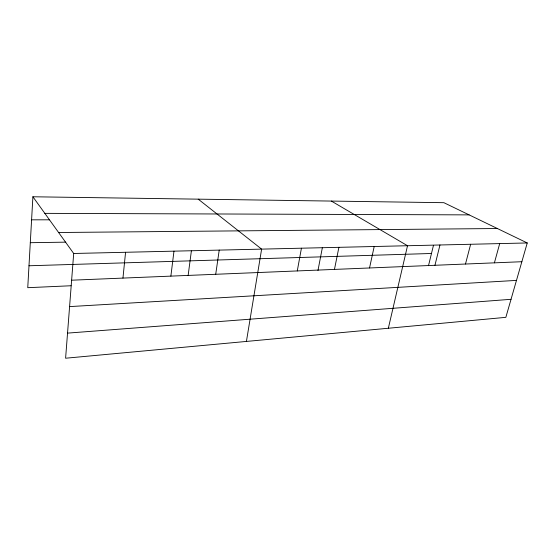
<?xml version="1.0" encoding="UTF-8"?>
<svg xmlns="http://www.w3.org/2000/svg" width="555" height="555" viewBox="0 0 555 555"><rect width="100%" height="100%" fill="white"/><g stroke="black" fill="none" stroke-linecap="round" stroke-linejoin="round"><path stroke-width="0.83" d="M32.898 196.775L73.69 253.482L65.601 358.225L505.848 317.342L527.25 242.958L443.896 202.693L32.898 196.775L27.75 287.691L71.047 285.749M122.953 278.09L125.569 252.275M170.871 276.126L173.972 251.151M188.145 275.405L191.378 250.929M215.715 274.281L219.218 250.104M246.42 341.429L261.62 249.119L198.211 199.155M297.272 270.937L301.434 248.196M317.966 270.486L322.399 247.502M334.464 269.411L338.897 247.329M369.54 267.968L374.195 246.51M388.347 328.248L407.523 245.733L331.356 201.07M428.488 265.72L433.469 245.352M434.947 265.283L439.969 244.984M465.478 264.034L470.647 244.269M494.408 262.841L499.701 243.596M67.543 333.118L511.037 299.305M69.59 306.603L516.476 280.4M71.63 280.199L521.853 261.717M28.992 265.769L431.485 253.482M73.69 253.482L527.25 242.958M30.296 242.701L65.774 242.153M58.601 232.503L497.384 228.528M31.593 219.829L49.582 219.815M44.823 213.356L469.142 214.882"/></g></svg>
